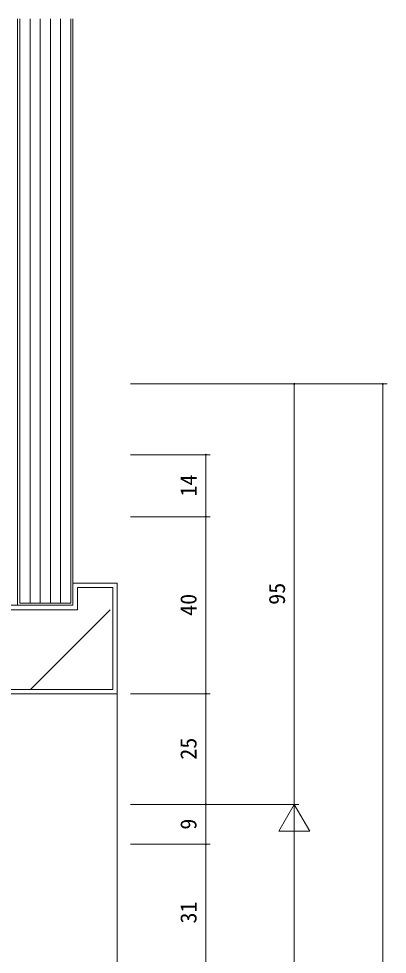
# Model space of a CAD drawing. Units: millimetres, scale not verified. Extents: x -841 to 746, y -594 to 534.
# Drawn here: x -351.5 to -268.3, y 111.5 to 322.8 of the extents above; entities that cross this region are included whole.
import ezdxf
from ezdxf.enums import TextEntityAlignment as Align

# ---------------------------------------------------------------- set-up
doc = ezdxf.new("R2010")
doc.units = ezdxf.units.MM
doc.header["$LTSCALE"] = 2
doc.layers.add('0-4_YSS_K', color=3, linetype='Continuous', lineweight=9)
doc.layers.add('0-5_YKK_D', color=6, linetype='Continuous', lineweight=9)
doc.styles.add('ＭＳ ゴシック', font='')
doc.styles.get('ＭＳ ゴシック').set_extended_font_data('MS Gothic')

msp = doc.modelspace()

# ---------------------------------------------------------------- linework, layer by layer
at = {"layer": '0-4_YSS_K'}
for p, q in [((-348.992, 190.828), (-348.993, 322.838)), ((-346.692, 190.828), (-346.693, 322.838)), ((-344.392, 190.828), (-344.393, 322.838)), ((-342.092, 190.828), (-342.093, 322.838)), ((-339.292, 190.328), (-339.292, 195.328)), ((-339.292, 195.328), (-329.292, 195.328)), ((-329.292, 170.328), (-329.292, 195.328)), ((-338.292, 194.328), (-330.292, 194.328)), ((-338.292, 189.328), (-338.292, 194.328)), ((-330.292, 194.328), (-330.292, 171.328)), ((-339.292, 190.328), (-354.292, 190.328)), ((-338.292, 189.328), (-355.292, 189.328)), ((-348.861, 171.328), (-330.861, 189.328)), ((-330.292, 171.328), (-398.292, 171.328)), ((-399.292, 170.328), (-329.292, 170.328)), ((-329.282, -169.67), (-329.293, 170.328))]:
    msp.add_line(p, q, dxfattribs=at)
for points in [[(-339.293, 322.838), (-339.292, 190.328), (-351.792, 190.328), (-351.793, 322.838)], [(-339.793, 322.838), (-339.792, 190.828), (-351.292, 190.828), (-351.293, 322.838)]]:
    msp.add_lwpolyline(points, dxfattribs=at)
at = {"layer": '0-5_YKK_D'}
for p, q in [((-326.295, 240.328), (-268.292, 240.328)), ((-326.295, 240.328), (-288.292, 240.328)), ((-289.292, 240.328), (-289.292, 145.328)), ((-269.292, 240.328), (-269.292, -239.67)), ((-326.294, 224.328), (-308.283, 224.328)), ((-309.283, 210.33), (-309.283, 224.328)), ((-326.294, 210.33), (-308.283, 210.33)), ((-326.294, 210.33), (-308.283, 210.33)), ((-309.283, 210.33), (-309.283, 170.328)), ((-326.293, 170.328), (-308.283, 170.328)), ((-326.293, 170.328), (-308.283, 170.328)), ((-309.283, 170.328), (-309.283, 145.33)), ((-326.292, 145.33), (-308.283, 145.33)), ((-326.292, 145.33), (-308.283, 145.33)), ((-326.292, 145.33), (-288.292, 145.33)), ((-326.292, 145.328), (-288.292, 145.328)), ((-309.283, 145.33), (-309.283, 136.329)), ((-289.292, 145.33), (-292.792, 139.268)), ((-289.292, 145.33), (-285.792, 139.268)), ((-289.292, 145.33), (-289.292, 133.206)), ((-292.792, 139.268), (-285.792, 139.268)), ((-289.292, 138.33), (-289.292, -137.67)), ((-326.292, 136.329), (-308.283, 136.329)), ((-326.292, 136.329), (-308.283, 136.329)), ((-309.283, 136.329), (-309.283, 105.329))]:
    msp.add_line(p, q, dxfattribs=at)
for centre, start, end in [((-289.292, 240.328), 90, 270), ((-289.292, 240.328), 270, 90), ((-269.292, 240.328), 90, 270), ((-269.292, 240.328), 270, 90), ((-309.283, 224.328), 90, 270), ((-309.283, 224.328), 270, 90), ((-309.283, 210.33), 90, 270), ((-309.283, 210.33), 90, 270), ((-309.283, 210.33), 270, 90), ((-309.283, 210.33), 270, 90), ((-309.283, 170.328), 90, 270), ((-309.283, 170.328), 270, 90), ((-309.283, 145.33), 90, 270), ((-309.283, 145.33), 270, 90), ((-309.283, 136.329), 90, 270), ((-309.283, 136.329), 90, 270), ((-309.283, 136.329), 270, 90), ((-309.283, 136.329), 270, 90)]:
    msp.add_arc(centre, 0.106, start, end, dxfattribs=at)

# ---------------------------------------------------------------- texts
at = {"layer": '0-5_YKK_D', "color": 4, "style": 'ＭＳ ゴシック'}
for s, p in [('14', (-310.283, 214.891)), ('95', (-290.292, 190.428)), ('40', (-310.283, 187.929)), ('25', (-310.283, 155.429)), ('9', (-310.283, 139.629)), ('31', (-310.283, 118.429))]:
    msp.add_text(s, height=3.666, rotation=90, dxfattribs=at).set_placement(p, align=Align.BOTTOM_LEFT)

doc.saveas('drawing.dxf')
